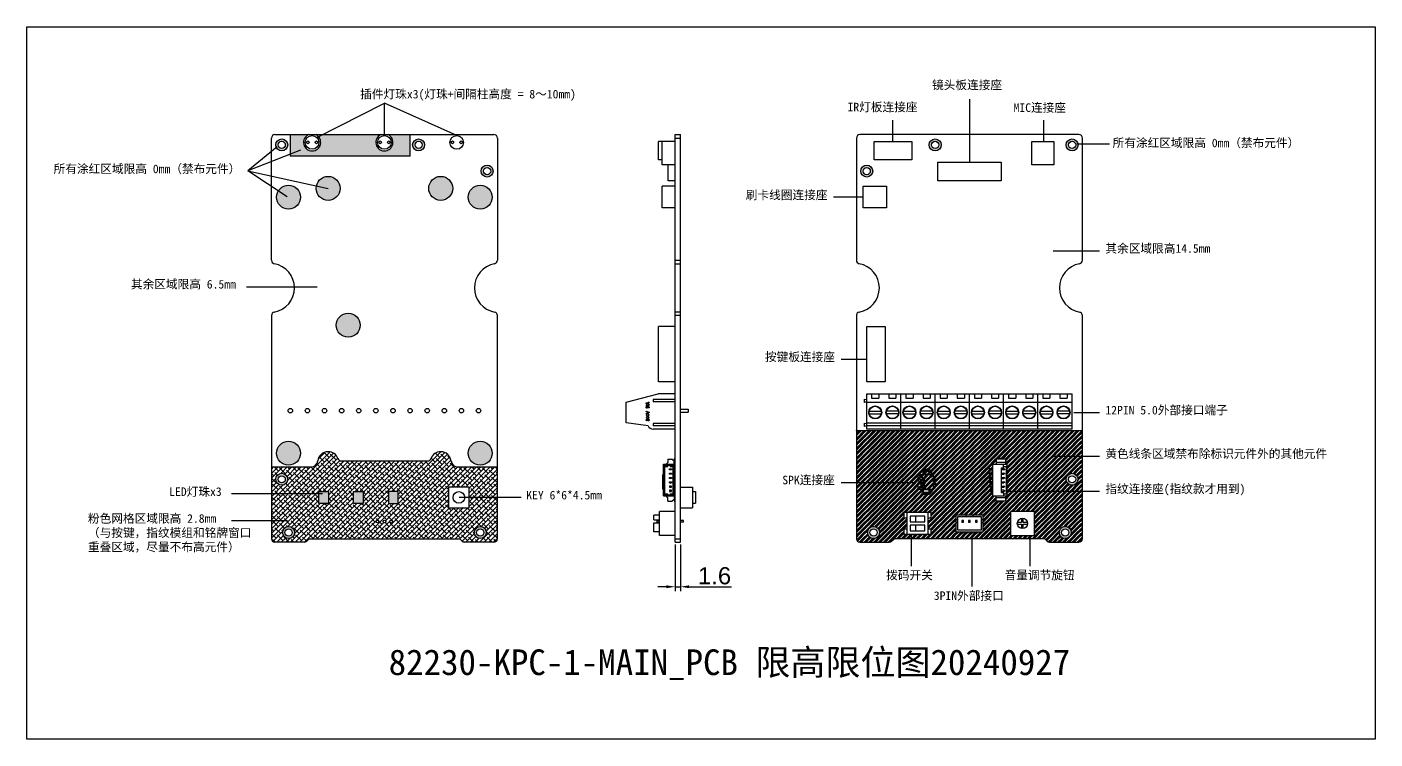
# Model space of a CAD drawing. Header units: millimetres. Extents: x 7 to 1252, y -707 to 211.
# Drawn here: x 6.5 to 400.3, y 3.6 to 211.5 of the extents above; entities that cross this region are included whole.
import ezdxf

# ---------------------------------------------------------------- set-up
doc = ezdxf.new("R2010")
doc.units = ezdxf.units.MM
doc.layers.add('02___PRT_ALL_AXES', color=7, linetype='Continuous')
doc.layers.add('03___PRT_ALL_CURVES', color=7, linetype='Continuous')
doc.styles.get("Standard").update_dxf_attribs({"font": 'arial.ttf'})
doc.dimstyles.new('ISO-25', dxfattribs={"dimtxt": 5, "dimasz": 2.5, "dimexe": 1.25, "dimexo": 0.625, "dimtad": 1, "dimdsep": 46, "dimtxsty": 'Standard', "dimcen": 0, "dimclrd": 6, "dimclre": 6, "dimadec": 0, "dimazin": 2, "dimtfac": 1, "dimtmove": 0, "dimatfit": 3, "dimfxl": 1, "dimarcsym": 0})

# ---------------------------------------------------------------- blocks, each defined once
blk = doc.blocks.new('*D3')
at = {"color": 6, "lineweight": -2}
for p, q in [((195.84, 60.39), (195.84, 46.76)), ((197.44, 60.39), (197.44, 46.76)), ((193.34, 48.01), (190.84, 48.01)), ((195.84, 48.01), (197.44, 48.01)), ((199.94, 48.01), (212.32, 48.01))]:
    blk.add_line(p, q, dxfattribs=at)
at = {"color": 6}
for points in [[(193.34, 48.43), (193.34, 47.59), (195.84, 48.01)], [(199.94, 48.43), (199.94, 47.59), (197.44, 48.01)]]:
    blk.add_solid(points, dxfattribs=at)
at = {"layer": 'Defpoints', "color": 0}
for p in [(195.84, 61.01), (197.44, 61.01), (197.44, 48.01)]:
    blk.add_point(p, dxfattribs=at)
at = {"color": 0, "insert": (207.38, 51.19), "char_height": 5, "attachment_point": 5}
blk.add_mtext('1.6', dxfattribs=at)

msp = doc.modelspace()

# ---------------------------------------------------------------- hatches: boundary and pattern name
h = msp.add_hatch(color=1)
h.dxf.hatch_style = 1
h.paths.add_polyline_path([(81.184, 63.847, 1), (84.684, 63.847, 1)])
h.paths.add_polyline_path([(81.884, 63.847, -1), (83.984, 63.847, -1)], flags=16)
h.paths.add_polyline_path([(137.184, 63.847, 1), (140.684, 63.847, 1)])
h.paths.add_polyline_path([(139.984, 63.847, -1), (137.884, 63.847, -1)], flags=16)
h.paths.add_polyline_path([(82.684, 79.378, 1), (79.184, 79.378, 1)])
h.paths.add_polyline_path([(79.884, 79.378, -1), (81.984, 79.378, -1)], flags=16)
h.paths.add_polyline_path([(142.434, 86.992, 1), (135.434, 86.992, 1)])
h.paths.add_polyline_path([(79.434, 86.992, 1), (86.434, 86.992, 1)])
h.paths.add_polyline_path([(96.871, 124.378, 1), (103.871, 124.378, 1)])
h.paths.add_polyline_path([(86.434, 161.764, 1), (79.434, 161.764, 1)])
h.paths.add_polyline_path([(97.982, 164.328, 1), (90.982, 164.328, 1)])
h.paths.add_polyline_path([(130.886, 164.328, 1), (123.886, 164.328, 1)])
h.paths.add_polyline_path([(142.434, 161.764, 1), (135.434, 161.764, 1)])
h.paths.add_polyline_path([(142.684, 169.378, 1), (139.184, 169.378, 1)])
h.paths.add_polyline_path([(139.884, 169.378, -1), (141.984, 169.378, -1)], flags=16)
h.paths.add_polyline_path([(122.684, 177.014, 1), (119.184, 177.014, 1)])
h.paths.add_polyline_path([(119.884, 177.014, -1), (121.984, 177.014, -1)], flags=16)
h.paths.add_polyline_path([(118.434, 173.764), (118.434, 180.014), (112.024, 180.014, -4.3588989), (109.844, 180.014), (90.91, 180.014, -4.3588989), (88.73, 180.014), (83.434, 180.014), (83.434, 173.764)])
h.paths.add_polyline_path([(82.684, 177.014, 1), (79.184, 177.014, 1)])
h.paths.add_polyline_path([(79.884, 177.014, -1), (81.984, 177.014, -1)], flags=16)
h = msp.add_hatch(color=1)
h.dxf.hatch_style = 1
h.paths.add_polyline_path([(313.58, 177.014, 1), (310.08, 177.014, 1)])
h.paths.add_polyline_path([(312.88, 177.014, -1), (310.78, 177.014, -1)], flags=16)
h.paths.add_polyline_path([(273.58, 177.014, 1), (270.08, 177.014, 1)])
h.paths.add_polyline_path([(270.78, 177.014, -1), (272.88, 177.014, -1)], flags=16)
h.paths.add_polyline_path([(253.58, 169.378, 1), (250.08, 169.378, 1)])
h.paths.add_polyline_path([(250.78, 169.378, -1), (252.88, 169.378, -1)], flags=16)
h.paths.add_polyline_path([(313.58, 79.378, 1), (310.08, 79.378, 1)])
h.paths.add_polyline_path([(310.78, 79.378, -1), (312.88, 79.378, -1)], flags=16)
h.paths.add_polyline_path([(308.08, 63.847, 1), (311.58, 63.847, 1)])
h.paths.add_polyline_path([(310.88, 63.847, 1), (308.78, 63.847, 1)], flags=16)
h.paths.add_polyline_path([(255.58, 63.847, 1), (252.08, 63.847, 1)])
h.paths.add_polyline_path([(252.78, 63.847, -1), (254.88, 63.847, -1)], flags=16)
h = msp.add_hatch()
h.set_pattern_fill('GOST_GROUND', color=61, scale=0.1)
h.set_pattern_definition([(45, (58.3986, 49.3841), (1.4142136, 0), [2]), (45, (58.6986, 49.3841), (1.4142136, 0), [2]), (45, (58.9986, 49.3841), (1.4142136, 0), [2])])
h.paths.add_polyline_path([(314.83, 75.901), (314.83, 93.607), (248.83, 93.607), (248.83, 62.014, 0.4142136), (249.83, 61.014), (258.416, 61.014, 0.1989124), (259.123, 61.307), (259.83, 62.014), (303.83, 62.014), (304.537, 61.307, 0.1989124), (305.244, 61.014), (313.83, 61.014, 0.4142136), (314.83, 62.014), (314.83, 75.901), (292.83, 75.901), (292.83, 74.514), (292.43, 74.514), (292.43, 73.014), (291.83, 73.014), (291.63, 72.814), (289.83, 72.814), (289.63, 73.014), (289.63, 74.514), (288.63, 74.514), (288.63, 75.854), (287.63, 75.854), (287.63, 76.174), (288.63, 76.174), (288.63, 77.104), (287.63, 77.104), (287.63, 77.424), (288.63, 77.424), (288.63, 78.354), (287.63, 78.354), (287.63, 78.674), (288.63, 78.674), (288.63, 79.604), (287.63, 79.604), (287.63, 79.924), (288.63, 79.924), (288.63, 80.854), (287.63, 80.854), (287.63, 81.174), (288.63, 81.174), (288.63, 82.104), (287.63, 82.104), (287.63, 82.424), (288.63, 82.424), (288.63, 83.764), (289.63, 83.764), (289.63, 85.264), (289.83, 85.464), (291.63, 85.464), (291.83, 85.264), (292.43, 85.264), (292.43, 83.764), (292.83, 83.764), (292.83, 75.901)])
h.paths.add_polyline_path([(313.58, 79.378, -1), (310.08, 79.378, -1)], flags=16)
h.paths.add_polyline_path([(312.88, 79.378, -1), (310.78, 79.378, -1)], flags=0)
h.paths.add_polyline_path([(300.83, 70.014), (300.83, 63.014), (293.83, 63.014), (293.83, 70.014)], flags=16)
h.paths.add_polyline_path([(298.83, 66.514, -1), (295.83, 66.514, -1)], flags=0)
h.paths.add_polyline_path([(311.58, 63.847, -1), (308.08, 63.847, -1)], flags=16)
h.paths.add_polyline_path([(310.88, 63.847, -1), (308.78, 63.847, -1)], flags=0)
h.paths.add_polyline_path([(285.83, 68.934), (285.83, 64.094), (277.83, 64.094), (277.83, 68.934)], flags=16)
h.paths.add_polyline_path([(285.33, 68.434), (285.33, 64.594), (278.33, 64.594), (278.33, 68.434)], flags=0)
h.paths.add_polyline_path([(284.08, 67.334), (284.08, 66.834), (283.58, 66.834), (283.58, 67.334)], flags=0)
h.paths.add_polyline_path([(282.08, 67.334), (282.08, 66.834), (281.58, 66.834), (281.58, 67.334)], flags=0)
h.paths.add_polyline_path([(280.08, 67.334), (280.08, 66.834), (279.58, 66.834), (279.58, 67.334)], flags=0)
h.paths.add_polyline_path([(266.83, 80.764), (268.33, 80.764), (268.33, 80.814), (268.3, 80.814)], flags=16)
h.paths.add_polyline_path([(268.32, 80.834, -1), (268.28, 80.834)], flags=16)
h.paths.add_polyline_path([(270.08, 80.834), (270.1, 80.834), (270.1, 81.044), (270.1, 81.048, 0.2403212), (270.08, 81.078), (270.08, 81.794), (270.06, 81.794), (270.06, 81.774, 2.4142136), (270.04, 81.794), (268.28, 81.794, -0.4142136), (268.3, 81.814), (268.33, 81.814), (268.33, 82.244), (268.28, 82.244, -1), (268.32, 82.244), (268.33, 82.264), (268.33, 81.814), (270.08, 81.814)], flags=16)
h.paths.add_polyline_path([(270.06, 76.425, 2.4142136), (270.04, 76.445), (268.3, 76.445), (268.3, 75.485), (268.32, 75.485, -1), (268.28, 75.485), (268.3, 75.485), (268.3, 75.505, 2.4142136), (268.32, 75.485), (270.06, 75.485), (270.06, 76.445), (270.04, 76.445, -1), (270.08, 76.445), (270.06, 76.445)], flags=16)
h.paths.add_polyline_path([(267.83, 79.414), (267.83, 79.114), (267.43, 79.185), (267.43, 79.344)], flags=16)
h.paths.add_polyline_path([(267.83, 78.164), (267.83, 77.864), (267.43, 77.935), (267.43, 78.094)], flags=16)
h.paths.add_polyline_path([(270.68, 69.664), (270.68, 68.164), (269.83, 68.164), (269.83, 64.864), (270.68, 64.864), (270.68, 63.364), (269.83, 63.364), (263.53, 63.364), (262.68, 63.364), (262.68, 64.864), (263.53, 64.864), (263.53, 68.164), (262.68, 68.164), (262.68, 69.664), (263.53, 69.664), (269.83, 69.664)], flags=16)
h.paths.add_polyline_path([(268.83, 68.664), (268.83, 67.014), (264.53, 67.014), (264.53, 68.664)], flags=0)
h.paths.add_polyline_path([(268.83, 66.014), (268.83, 64.364), (264.53, 64.364), (264.53, 66.014)], flags=0)
h.paths.add_polyline_path([(255.58, 63.847, -1), (252.08, 63.847, -1)], flags=16)
h.paths.add_polyline_path([(254.88, 63.847, -1), (252.78, 63.847, -1)], flags=0)
h = msp.add_hatch()
h.set_pattern_fill('ANSI38', color=241, scale=0.3)
h.set_pattern_definition([(45, (58.3986, 49.3841), (-0.673519, 0.673519), []), (135, (58.3986, 49.3841), (-2.020558, 0.673519), [2.38125, -1.42875])])
h.paths.add_polyline_path([(132.934, 62.014), (133.641, 61.307, 0.1989124), (134.348, 61.014), (142.934, 61.014, 0.4142136), (143.934, 62.014), (143.934, 82.978), (132.386, 82.978, -0.3822863), (130.398, 84.758, 0.3822863), (127.416, 87.428, 0.3236686), (124.526, 85.426, -0.3181694), (123.583, 84.758), (98.285, 84.758, -0.3180805), (97.342, 85.426, 0.3180805), (94.512, 87.428, 0.3880994), (91.47, 84.759, -0.3823569), (89.482, 82.978), (77.934, 82.978), (77.934, 62.014, 0.4142136), (78.934, 61.014), (87.52, 61.014, 0.1989124), (88.227, 61.307), (88.934, 62.014)])
h.paths.add_polyline_path([(114.95, 72.337), (112.15, 72.337), (112.15, 75.837), (114.95, 75.837)], flags=16)
h.paths.add_polyline_path([(113.334, 67.084, -1), (112.534, 67.084, -1)], flags=16)
h.paths.add_polyline_path([(111.334, 67.084, -1), (110.534, 67.084, -1)], flags=16)
h.paths.add_polyline_path([(129.68, 71.087), (129.68, 77.087), (135.68, 77.087), (135.68, 71.087)], flags=16)
h.paths.add_polyline_path([(109.334, 67.084, -1), (108.534, 67.084, -1)], flags=16)
h.paths.add_polyline_path([(130.98, 74.087, -1), (134.38, 74.087, -1)], flags=0)
h.paths.add_polyline_path([(104.75, 72.337), (101.95, 72.337), (101.95, 75.837), (104.75, 75.837)], flags=16)
h.paths.add_polyline_path([(140.684, 63.847, -1), (137.184, 63.847, -1)], flags=16)
h.paths.add_polyline_path([(139.984, 63.847, -1), (137.884, 63.847, -1)], flags=0)
h.paths.add_polyline_path([(94.55, 72.337), (91.75, 72.337), (91.75, 75.837), (94.55, 75.837)], flags=16)
h.paths.add_polyline_path([(84.684, 63.847, -1), (81.184, 63.847, -1)], flags=16)
h.paths.add_polyline_path([(83.984, 63.847, -1), (81.884, 63.847, -1)], flags=0)
h.paths.add_polyline_path([(79.184, 79.378, -1), (82.684, 79.378, -1)], flags=16)
h.paths.add_polyline_path([(79.884, 79.378, -1), (81.984, 79.378, -1)], flags=0)
h = msp.add_hatch(color=2)
h.dxf.hatch_style = 1
h.paths.add_polyline_path([(94.55, 75.837), (91.75, 75.837), (91.75, 72.337), (94.55, 72.337)])
h.paths.add_polyline_path([(101.95, 72.337), (104.75, 72.337), (104.75, 75.837), (101.95, 75.837)])
h.paths.add_polyline_path([(114.95, 72.337), (114.95, 75.837), (112.15, 75.837), (112.15, 72.337)])

# ---------------------------------------------------------------- linework, layer by layer
at = {"color": 6}
for p, q in [((91.226, 179.187), (110.934, 189.181)), ((132.048, 179.764), (110.934, 189.181)), ((110.934, 179.764), (110.934, 189.181)), ((281.942, 172.014), (281.942, 190.42)), ((259.471, 178.014), (259.471, 184.198)), ((303.533, 178.014), (303.533, 184.217)), ((79.619, 176.409), (70.985, 169.408)), ((86.402, 175.442), (70.985, 169.408)), ((322.738, 177.2), (313.189, 177.2)), ((82.57, 161.828), (70.985, 169.408)), ((70.985, 169.408), (94.482, 164.328)), ((242.119, 161.814), (250.83, 161.814)), ((306.33, 146.103), (319.83, 146.103)), ((70.644, 135.623), (91.294, 135.623)), ((244.364, 114.437), (251.83, 114.437)), ((312.318, 98.905), (319.83, 98.905)), ((306.33, 86.179), (319.83, 86.179)), ((92.858, 75.105), (66.217, 75.105)), ((244.364, 78.494), (265.995, 78.494)), ((292.83, 75.901), (319.83, 75.901)), ((150.841, 74.087), (132.735, 74.087)), ((82.662, 67.267), (66.217, 67.267)), ((264.859, 62.929), (264.859, 54.01)), ((282.55, 62.929), (282.55, 48.061)), ((299.467, 62.929), (299.467, 54.01))]:
    msp.add_line(p, q, dxfattribs=at)
at = {"color": 7, "linetype": 'Continuous'}
for p, q in [((77.934, 143.324), (77.934, 179.014)), ((78.934, 180.014), (142.934, 180.014)), ((143.934, 179.014), (143.934, 143.324)), ((195.84, 61.014), (195.84, 180.014)), ((195.84, 180.014), (197.44, 180.014)), ((195.84, 179.014), (197.44, 179.014)), ((197.44, 61.014), (197.44, 180.014)), ((248.83, 179.014), (248.83, 143.324)), ((313.83, 180.014), (249.83, 180.014)), ((314.83, 143.324), (314.83, 179.014)), ((195.84, 143.324), (197.44, 143.324)), ((195.84, 142.341), (197.44, 142.341)), ((77.934, 127.205), (77.934, 62.014)), ((143.934, 62.014), (143.934, 127.205)), ((197.44, 128.188), (195.84, 128.188)), ((197.44, 127.205), (195.84, 127.205)), ((248.83, 127.205), (248.83, 62.014)), ((314.83, 62.014), (314.83, 127.205)), ((197.44, 99.814), (199.64, 99.814)), ((197.44, 99.014), (199.64, 99.014)), ((199.64, 99.814), (199.64, 99.014)), ((198.34, 67.334), (197.44, 67.334)), ((198.34, 66.834), (198.34, 67.334)), ((198.34, 66.834), (197.44, 66.834)), ((87.52, 61.014), (78.934, 61.014)), ((88.227, 61.307), (88.934, 62.014)), ((88.934, 62.014), (132.934, 62.014)), ((132.934, 62.014), (133.641, 61.307)), ((142.934, 61.014), (134.348, 61.014)), ((195.84, 62.014), (197.44, 62.014)), ((195.84, 61.014), (197.44, 61.014)), ((249.83, 61.014), (258.416, 61.014)), ((259.123, 61.307), (259.83, 62.014)), ((303.83, 62.014), (259.83, 62.014)), ((303.83, 62.014), (304.537, 61.307)), ((305.244, 61.014), (313.83, 61.014))]:
    msp.add_line(p, q, dxfattribs=at)
at = {"color": 4, "linetype": 'Continuous'}
for p, q in [((191.04, 172.614), (191.04, 178.014)), ((195.84, 178.014), (191.04, 178.014)), ((192.04, 171.214), (192.04, 178.014)), ((192.04, 172.614), (191.04, 172.614)), ((195.84, 171.214), (192.04, 171.214)), ((193.84, 166.514), (193.84, 171.214)), ((195.84, 166.514), (193.84, 166.514)), ((192.04, 158.614), (192.04, 165.014)), ((195.84, 165.014), (192.04, 165.014)), ((195.84, 158.614), (192.04, 158.614)), ((195.84, 124.014), (191.04, 124.014)), ((191.04, 107.814), (191.04, 124.014)), ((195.84, 107.814), (191.04, 107.814)), ((181.54, 101.914), (190.94, 104.314)), ((195.84, 102.664), (189.44, 102.664)), ((189.44, 102.664), (189.44, 101.964)), ((195.84, 104.314), (190.94, 104.314)), ((251.23, 102.814), (251.83, 102.664)), ((251.23, 101.814), (251.23, 102.814)), ((251.83, 104.314), (311.83, 104.314)), ((251.83, 94.014), (251.83, 104.314)), ((253.28, 104.314), (253.28, 103.114)), ((253.28, 103.114), (255.38, 103.114)), ((255.38, 104.314), (255.38, 103.114)), ((258.28, 104.314), (258.28, 103.114)), ((258.28, 103.114), (260.38, 103.114)), ((260.38, 104.314), (260.38, 103.114)), ((261.83, 94.014), (261.83, 104.314)), ((263.28, 104.314), (263.28, 103.114)), ((263.28, 103.114), (265.38, 103.114)), ((265.38, 104.314), (265.38, 103.114)), ((268.28, 104.314), (268.28, 103.114)), ((268.28, 103.114), (270.38, 103.114)), ((270.38, 104.314), (270.38, 103.114)), ((271.83, 94.014), (271.83, 104.314)), ((273.28, 104.314), (273.28, 103.114)), ((273.28, 103.114), (275.38, 103.114)), ((275.38, 104.314), (275.38, 103.114)), ((278.28, 104.314), (278.28, 103.114)), ((278.28, 103.114), (280.38, 103.114)), ((280.38, 104.314), (280.38, 103.114)), ((281.83, 94.014), (281.83, 104.314)), ((283.28, 104.314), (283.28, 103.114)), ((283.28, 103.114), (285.38, 103.114)), ((285.38, 104.314), (285.38, 103.114)), ((288.28, 104.314), (288.28, 103.114)), ((288.28, 103.114), (290.38, 103.114)), ((290.38, 104.314), (290.38, 103.114)), ((291.83, 94.014), (291.83, 104.314)), ((293.28, 104.314), (293.28, 103.114)), ((293.28, 103.114), (295.38, 103.114)), ((295.38, 104.314), (295.38, 103.114)), ((298.28, 104.314), (298.28, 103.114)), ((298.28, 103.114), (300.38, 103.114)), ((300.38, 104.314), (300.38, 103.114)), ((301.83, 94.014), (301.83, 104.314)), ((303.28, 104.314), (303.28, 103.114)), ((303.28, 103.114), (305.38, 103.114)), ((305.38, 104.314), (305.38, 103.114)), ((308.28, 104.314), (308.28, 103.114)), ((308.28, 103.114), (310.38, 103.114)), ((310.38, 104.314), (310.38, 103.114)), ((311.83, 94.014), (311.83, 104.314)), ((181.54, 95.914), (181.54, 101.914)), ((187.44, 101.664), (188.24, 101.931)), ((187.44, 101.531), (187.44, 101.664)), ((188.24, 101.264), (187.44, 101.531)), ((187.525, 101.098), (187.44, 101.098)), ((187.44, 101.098), (187.44, 100.531)), ((187.44, 100.531), (187.883, 100.531)), ((187.44, 100.398), (188.24, 100.398)), ((187.44, 100.298), (187.44, 100.398)), ((187.559, 100.198), (187.44, 100.298)), ((187.44, 99.264), (188.24, 98.998)), ((187.44, 99.164), (187.44, 99.264)), ((188.138, 98.931), (187.44, 99.164)), ((187.44, 98.698), (188.138, 98.931)), ((188.24, 98.864), (187.44, 98.598)), ((187.44, 98.598), (187.44, 98.698)), ((187.508, 101.598), (187.968, 101.748)), ((187.968, 101.448), (187.508, 101.598)), ((187.525, 100.614), (187.525, 101.098)), ((187.798, 100.614), (187.525, 100.614)), ((187.696, 100.198), (187.559, 100.198)), ((188.24, 100.298), (187.577, 100.298)), ((187.577, 100.298), (187.696, 100.198)), ((187.764, 98.464), (187.679, 98.448)), ((187.747, 100.964), (187.73, 100.881)), ((187.73, 100.881), (187.73, 100.781)), ((187.73, 100.781), (187.747, 100.698)), ((187.798, 101.048), (187.747, 100.964)), ((187.747, 100.698), (187.798, 100.614)), ((187.917, 98.464), (187.764, 98.464)), ((187.866, 101.098), (187.798, 101.048)), ((187.815, 100.881), (187.832, 100.948)), ((187.815, 100.781), (187.815, 100.881)), ((187.832, 100.714), (187.815, 100.781)), ((187.832, 100.948), (187.866, 100.998)), ((187.883, 100.648), (187.832, 100.714)), ((187.951, 101.131), (187.866, 101.098)), ((187.866, 100.998), (187.917, 101.031)), ((187.883, 100.531), (187.883, 100.648)), ((187.917, 101.031), (187.968, 101.048)), ((188.002, 98.448), (187.917, 98.464)), ((188.019, 101.131), (187.951, 101.131)), ((187.968, 101.748), (187.968, 101.448)), ((187.968, 101.048), (188.002, 101.048)), ((188.002, 101.048), (188.053, 101.031)), ((188.104, 101.098), (188.019, 101.131)), ((188.24, 101.831), (188.036, 101.764)), ((188.036, 101.764), (188.036, 101.431)), ((188.036, 101.431), (188.24, 101.364)), ((188.104, 100.664), (188.036, 100.631)), ((188.036, 100.631), (188.036, 100.531)), ((188.036, 100.531), (188.104, 100.564)), ((188.053, 101.031), (188.104, 100.998)), ((188.172, 101.048), (188.104, 101.098)), ((188.104, 100.998), (188.138, 100.948)), ((188.138, 100.714), (188.104, 100.664)), ((188.104, 100.564), (188.172, 100.614)), ((188.138, 100.948), (188.155, 100.881)), ((188.155, 100.781), (188.138, 100.714)), ((188.155, 100.881), (188.155, 100.781)), ((188.223, 100.964), (188.172, 101.048)), ((188.172, 100.614), (188.223, 100.698)), ((188.24, 100.881), (188.223, 100.964)), ((188.223, 100.698), (188.24, 100.781)), ((188.24, 101.931), (188.24, 101.831)), ((188.24, 101.364), (188.24, 101.264)), ((188.24, 100.781), (188.24, 100.881)), ((188.24, 100.398), (188.24, 100.298)), ((188.24, 98.998), (188.24, 98.864)), ((195.84, 101.964), (189.44, 101.964)), ((251.818, 101.961), (251.23, 101.814)), ((251.83, 101.914), (311.83, 101.914)), ((252.575, 99.304), (256.085, 99.304)), ((252.575, 98.504), (256.085, 98.504)), ((261.085, 99.304), (257.575, 99.304)), ((261.085, 98.504), (257.575, 98.504)), ((262.575, 99.304), (266.085, 99.304)), ((262.575, 98.504), (266.085, 98.504)), ((271.085, 99.304), (267.575, 99.304)), ((271.085, 98.504), (267.575, 98.504)), ((272.575, 99.304), (276.085, 99.304)), ((272.575, 98.504), (276.085, 98.504)), ((281.085, 99.304), (277.575, 99.304)), ((281.085, 98.504), (277.575, 98.504)), ((282.575, 99.304), (286.085, 99.304)), ((282.575, 98.504), (286.085, 98.504)), ((291.085, 99.304), (287.575, 99.304)), ((291.085, 98.504), (287.575, 98.504)), ((292.575, 99.304), (296.085, 99.304)), ((292.575, 98.504), (296.085, 98.504)), ((301.085, 99.304), (297.575, 99.304)), ((301.085, 98.504), (297.575, 98.504)), ((302.575, 99.304), (306.085, 99.304)), ((302.575, 98.504), (306.085, 98.504)), ((311.085, 99.304), (307.575, 99.304)), ((311.085, 98.504), (307.575, 98.504)), ((187.94, 95.014), (181.54, 95.914)), ((187.457, 98.264), (187.44, 98.164)), ((187.44, 98.164), (187.457, 98.064)), ((187.457, 97.531), (187.44, 97.431)), ((187.44, 97.431), (187.457, 97.331)), ((187.44, 96.714), (187.457, 96.831)), ((187.44, 96.681), (187.44, 96.714)), ((187.457, 96.564), (187.44, 96.681)), ((187.508, 98.348), (187.457, 98.264)), ((187.457, 98.064), (187.508, 97.981)), ((187.508, 97.614), (187.457, 97.531)), ((187.457, 97.331), (187.508, 97.248)), ((187.457, 96.831), (187.491, 96.898)), ((187.491, 96.498), (187.457, 96.564)), ((187.491, 96.898), (187.559, 96.964)), ((187.559, 96.431), (187.491, 96.498)), ((187.559, 98.398), (187.508, 98.348)), ((187.508, 97.981), (187.559, 97.931)), ((187.559, 97.664), (187.508, 97.614)), ((187.508, 97.248), (187.559, 97.198)), ((187.542, 98.248), (187.525, 98.164)), ((187.525, 98.164), (187.542, 98.081)), ((187.542, 97.514), (187.525, 97.431)), ((187.525, 97.431), (187.542, 97.348)), ((187.542, 96.814), (187.525, 96.731)), ((187.525, 96.731), (187.525, 96.664)), ((187.525, 96.664), (187.542, 96.581)), ((187.577, 98.298), (187.542, 98.248)), ((187.542, 98.081), (187.577, 98.031)), ((187.577, 97.564), (187.542, 97.514)), ((187.542, 97.348), (187.577, 97.298)), ((187.577, 96.864), (187.542, 96.814)), ((187.542, 96.581), (187.577, 96.531)), ((187.628, 98.431), (187.559, 98.398)), ((187.559, 97.931), (187.628, 97.898)), ((187.628, 97.698), (187.559, 97.664)), ((187.559, 97.198), (187.628, 97.164)), ((187.559, 96.964), (187.628, 96.981)), ((187.628, 96.414), (187.559, 96.431)), ((187.679, 98.364), (187.577, 98.298)), ((187.577, 98.031), (187.679, 97.964)), ((187.679, 97.631), (187.577, 97.564)), ((187.577, 97.298), (187.679, 97.231)), ((187.628, 96.898), (187.577, 96.864)), ((187.577, 96.531), (187.628, 96.498)), ((187.679, 98.448), (187.628, 98.431)), ((187.628, 97.898), (187.679, 97.881)), ((187.679, 97.714), (187.628, 97.698)), ((187.628, 97.164), (187.679, 97.148)), ((187.628, 96.981), (187.662, 96.981)), ((187.662, 96.898), (187.628, 96.898)), ((187.628, 96.498), (187.628, 96.414)), ((187.662, 96.981), (187.73, 96.964)), ((187.73, 96.864), (187.662, 96.898)), ((187.781, 98.381), (187.679, 98.364)), ((187.679, 97.964), (187.781, 97.948)), ((187.679, 97.881), (187.764, 97.864)), ((187.764, 97.731), (187.679, 97.714)), ((187.781, 97.648), (187.679, 97.631)), ((187.679, 97.231), (187.781, 97.214)), ((187.679, 97.148), (187.764, 97.131)), ((187.73, 96.964), (187.781, 96.931)), ((187.764, 96.831), (187.73, 96.864)), ((187.764, 97.864), (187.917, 97.864)), ((187.917, 97.731), (187.764, 97.731)), ((187.764, 97.131), (187.917, 97.131)), ((187.798, 96.731), (187.764, 96.831)), ((187.9, 98.381), (187.781, 98.381)), ((187.781, 97.948), (187.9, 97.948)), ((187.9, 97.648), (187.781, 97.648)), ((187.781, 97.214), (187.9, 97.214)), ((187.781, 96.931), (187.832, 96.864)), ((187.798, 96.664), (187.798, 96.731)), ((187.866, 96.664), (187.798, 96.664)), ((187.832, 96.864), (187.866, 96.948)), ((187.866, 96.948), (187.917, 96.981)), ((187.883, 96.831), (187.866, 96.731)), ((187.866, 96.731), (187.866, 96.664)), ((187.917, 96.881), (187.883, 96.831)), ((188.002, 98.364), (187.9, 98.381)), ((187.9, 97.948), (188.002, 97.964)), ((188.002, 97.631), (187.9, 97.648)), ((187.9, 97.214), (188.002, 97.231)), ((187.917, 97.864), (188.002, 97.881)), ((188.002, 97.714), (187.917, 97.731)), ((187.917, 97.131), (188.002, 97.148)), ((187.917, 96.981), (187.985, 96.998)), ((187.985, 96.914), (187.917, 96.881)), ((187.985, 96.998), (188.053, 96.998)), ((188.053, 96.914), (187.985, 96.914)), ((188.053, 98.431), (188.002, 98.448)), ((188.104, 98.298), (188.002, 98.364)), ((188.002, 97.964), (188.104, 98.031)), ((188.002, 97.881), (188.053, 97.898)), ((188.053, 97.698), (188.002, 97.714)), ((188.104, 97.564), (188.002, 97.631)), ((188.002, 97.231), (188.104, 97.298)), ((188.002, 97.148), (188.053, 97.164)), ((188.121, 98.398), (188.053, 98.431)), ((188.053, 97.898), (188.121, 97.931)), ((188.121, 97.664), (188.053, 97.698)), ((188.053, 97.164), (188.121, 97.198)), ((188.053, 96.998), (188.104, 96.981)), ((188.087, 96.898), (188.053, 96.914)), ((188.053, 96.481), (188.087, 96.498)), ((188.053, 96.398), (188.053, 96.481)), ((188.104, 96.414), (188.053, 96.398)), ((188.121, 96.864), (188.087, 96.898)), ((188.087, 96.498), (188.121, 96.531)), ((188.138, 98.248), (188.104, 98.298)), ((188.104, 98.031), (188.138, 98.081)), ((188.138, 97.514), (188.104, 97.564)), ((188.104, 97.298), (188.138, 97.348)), ((188.104, 96.981), (188.155, 96.948)), ((188.155, 96.448), (188.104, 96.414)), ((188.172, 98.348), (188.121, 98.398)), ((188.121, 97.931), (188.172, 97.981)), ((188.172, 97.614), (188.121, 97.664)), ((188.121, 97.198), (188.172, 97.248)), ((188.138, 96.831), (188.121, 96.864)), ((188.121, 96.531), (188.138, 96.564)), ((188.155, 98.164), (188.138, 98.248)), ((188.138, 98.081), (188.155, 98.164)), ((188.155, 97.431), (188.138, 97.514)), ((188.138, 97.348), (188.155, 97.431)), ((188.155, 96.748), (188.138, 96.831)), ((188.138, 96.564), (188.155, 96.648)), ((188.155, 96.948), (188.189, 96.898)), ((188.155, 96.648), (188.155, 96.748)), ((188.189, 96.498), (188.155, 96.448)), ((188.223, 98.264), (188.172, 98.348)), ((188.172, 97.981), (188.223, 98.064)), ((188.223, 97.531), (188.172, 97.614)), ((188.172, 97.248), (188.223, 97.331)), ((188.189, 96.898), (188.223, 96.831)), ((188.223, 96.564), (188.189, 96.498)), ((188.24, 98.164), (188.223, 98.264)), ((188.223, 98.064), (188.24, 98.164)), ((188.24, 97.431), (188.223, 97.531)), ((188.223, 97.331), (188.24, 97.431)), ((188.223, 96.831), (188.24, 96.764)), ((188.24, 96.631), (188.223, 96.564)), ((188.24, 96.764), (188.24, 96.631)), ((195.84, 95.664), (189.44, 95.664)), ((189.44, 95.664), (189.44, 94.964)), ((195.84, 94.964), (189.44, 94.964)), ((251.23, 95.814), (251.83, 95.664)), ((251.23, 94.814), (251.23, 95.814)), ((251.83, 94.964), (251.23, 94.814)), ((251.83, 95.914), (311.83, 95.914)), ((311.83, 95.014), (251.83, 95.014)), ((195.84, 94.014), (189.44, 94.014)), ((311.83, 94.014), (251.83, 94.014)), ((192.44, 83.764), (195.69, 83.764)), ((192.44, 74.514), (192.44, 83.764)), ((192.84, 82.764), (192.44, 82.764)), ((192.84, 74.514), (192.84, 83.764)), ((192.84, 83.464), (195.54, 83.464)), ((192.84, 83.164), (193.74, 83.164)), ((193.24, 83.764), (193.74, 84.264)), ((193.74, 85.264), (195.04, 85.264)), ((193.74, 85.264), (193.74, 84.264)), ((193.74, 83.164), (193.74, 83.464)), ((194.44, 83.464), (194.44, 83.164)), ((194.44, 83.164), (195.24, 83.164)), ((195.04, 85.264), (195.54, 84.764)), ((195.54, 83.464), (195.24, 83.164)), ((195.24, 83.164), (195.24, 75.114)), ((195.54, 83.764), (195.54, 84.764)), ((195.64, 84.114), (195.54, 84.114)), ((195.54, 83.914), (195.84, 83.914)), ((195.54, 83.464), (195.54, 74.814)), ((195.64, 85.464), (195.84, 85.464)), ((195.64, 84.114), (195.64, 85.464)), ((195.84, 85.264), (195.64, 85.264)), ((195.69, 83.514), (195.69, 83.764)), ((195.84, 83.514), (195.69, 83.514)), ((195.69, 83.014), (195.84, 83.014)), ((195.69, 83.014), (195.69, 75.264)), ((288.63, 83.764), (292.83, 83.764)), ((288.63, 83.764), (288.63, 74.514)), ((289.63, 85.264), (289.83, 85.464)), ((292.43, 85.264), (289.63, 85.264)), ((289.63, 85.264), (289.63, 83.764)), ((292.43, 84.264), (289.63, 84.264)), ((291.63, 85.464), (289.83, 85.464)), ((291.23, 82.764), (291.83, 82.764)), ((291.23, 75.514), (291.23, 82.764)), ((291.63, 85.464), (291.83, 85.264)), ((291.83, 82.764), (291.83, 83.764)), ((291.83, 83.164), (292.53, 83.164)), ((292.43, 83.764), (292.43, 85.264)), ((292.83, 83.464), (292.53, 83.164)), ((292.53, 83.164), (292.53, 75.114)), ((292.83, 74.514), (292.83, 83.764)), ((192.44, 80.764), (192.24, 80.764)), ((192.24, 76.514), (192.24, 80.764)), ((192.24, 79.414), (192.44, 79.414)), ((192.44, 79.114), (192.24, 79.114)), ((194.215, 82.424), (194.815, 82.424)), ((194.315, 82.324), (194.215, 82.424)), ((194.215, 82.104), (194.215, 82.424)), ((194.215, 82.104), (194.315, 82.204)), ((194.815, 82.104), (194.215, 82.104)), ((194.215, 81.174), (194.815, 81.174)), ((194.315, 81.074), (194.215, 81.174)), ((194.215, 80.854), (194.215, 81.174)), ((194.315, 80.954), (194.215, 80.854)), ((194.815, 80.854), (194.215, 80.854)), ((194.215, 79.924), (194.815, 79.924)), ((194.315, 79.824), (194.215, 79.924)), ((194.215, 79.604), (194.215, 79.924)), ((194.315, 79.704), (194.215, 79.604)), ((194.815, 79.604), (194.215, 79.604)), ((194.715, 82.324), (194.315, 82.324)), ((194.315, 82.324), (194.315, 82.204)), ((194.315, 82.204), (194.715, 82.204)), ((194.715, 81.074), (194.315, 81.074)), ((194.315, 81.074), (194.315, 80.954)), ((194.315, 80.954), (194.715, 80.954)), ((194.715, 79.824), (194.315, 79.824)), ((194.315, 79.824), (194.315, 79.704)), ((194.315, 79.704), (194.715, 79.704)), ((194.715, 82.324), (194.815, 82.424)), ((194.715, 82.204), (194.715, 82.324)), ((194.815, 82.104), (194.715, 82.204)), ((194.815, 81.174), (194.715, 81.074)), ((194.715, 80.954), (194.715, 81.074)), ((194.815, 80.854), (194.715, 80.954)), ((194.815, 79.924), (194.715, 79.824)), ((194.715, 79.824), (194.715, 79.704)), ((194.815, 79.604), (194.715, 79.704)), ((194.815, 82.424), (194.815, 82.104)), ((194.815, 81.174), (194.815, 80.854)), ((194.815, 79.924), (194.815, 79.604)), ((195.84, 82.424), (195.69, 82.424)), ((195.69, 82.104), (195.84, 82.104)), ((195.84, 81.174), (195.69, 81.174)), ((195.69, 80.854), (195.84, 80.854)), ((195.82, 80.834), (195.69, 80.834)), ((195.69, 80.814), (195.84, 80.814)), ((195.84, 79.924), (195.69, 79.924)), ((195.69, 79.604), (195.84, 79.604)), ((195.69, 79.414), (195.84, 79.414)), ((195.84, 79.114), (195.69, 79.114)), ((195.74, 79.414), (195.74, 79.114)), ((195.82, 82.104), (195.82, 81.174)), ((195.82, 80.854), (195.82, 80.834)), ((266.83, 80.764), (271.28, 80.764)), ((266.83, 78.839), (266.83, 80.764)), ((266.83, 80.564), (267.23, 80.364)), ((268.455, 78.839), (266.83, 78.839)), ((267.23, 80.364), (268.03, 80.364)), ((267.43, 79.344), (267.83, 79.414)), ((267.43, 79.344), (267.43, 79.185)), ((267.83, 79.114), (267.43, 79.185)), ((268.58, 79.414), (267.83, 79.414)), ((267.83, 79.114), (267.83, 79.414)), ((268.58, 79.114), (267.83, 79.114)), ((268.03, 80.764), (268.03, 79.764)), ((268.03, 79.764), (268.58, 79.764)), ((268.28, 82.244), (268.33, 82.244)), ((268.28, 82.244), (268.28, 80.834)), ((268.28, 81.794), (270.08, 81.794)), ((270.1, 80.834), (268.28, 80.834)), ((270.13, 82.264), (268.3, 82.264)), ((268.3, 80.814), (268.3, 82.264)), ((270.06, 81.814), (268.3, 81.814)), ((268.3, 80.814), (270.06, 80.814)), ((268.33, 81.814), (268.33, 82.264)), ((268.33, 80.764), (268.33, 80.814)), ((268.33, 80.794), (270.06, 80.794)), ((268.455, 79.114), (268.455, 78.839)), ((268.58, 79.764), (268.58, 77.514)), ((270.06, 81.814), (270.06, 80.794)), ((270.08, 80.834), (270.08, 81.794)), ((270.08, 81.044), (270.1, 81.044)), ((270.1, 80.834), (270.1, 81.044)), ((270.83, 81.564), (270.13, 82.264)), ((270.83, 80.764), (270.83, 81.564)), ((271.08, 79.414), (272.13, 79.414)), ((271.08, 79.114), (271.08, 79.414)), ((272.13, 79.114), (271.08, 79.114)), ((271.28, 80.764), (271.28, 79.414)), ((271.28, 79.114), (271.28, 78.164)), ((271.33, 79.414), (271.33, 79.114)), ((271.43, 79.114), (271.43, 79.414)), ((272.047, 79.414), (272.047, 79.114)), ((272.13, 79.114), (272.13, 79.414)), ((288.63, 82.424), (287.63, 82.424)), ((287.63, 82.424), (287.63, 82.104)), ((287.63, 82.104), (288.63, 82.104)), ((288.63, 81.174), (287.63, 81.174)), ((287.63, 81.174), (287.63, 80.854)), ((287.63, 80.854), (288.63, 80.854)), ((288.63, 79.924), (287.63, 79.924)), ((287.63, 79.924), (287.63, 79.604)), ((287.63, 79.604), (288.63, 79.604)), ((288.03, 82.424), (288.03, 82.104)), ((288.03, 81.174), (288.03, 80.854)), ((288.03, 79.924), (288.03, 79.604)), ((291.23, 82.424), (291.88, 82.424)), ((291.88, 82.104), (291.23, 82.104)), ((291.23, 81.174), (291.88, 81.174)), ((291.23, 80.854), (291.88, 80.854)), ((291.23, 79.924), (291.88, 79.924)), ((291.23, 79.604), (291.88, 79.604)), ((292.23, 82.324), (291.88, 82.424)), ((291.88, 82.104), (291.88, 82.424)), ((291.88, 82.104), (292.23, 82.204)), ((292.23, 81.074), (291.88, 81.174)), ((291.88, 80.854), (291.88, 81.174)), ((292.23, 80.954), (291.88, 80.854)), ((292.23, 79.824), (291.88, 79.924)), ((291.88, 79.604), (291.88, 79.924)), ((292.23, 79.704), (291.88, 79.604)), ((292.23, 82.324), (292.23, 82.204)), ((292.23, 81.074), (292.23, 80.954)), ((292.23, 79.824), (292.23, 79.704)), ((135.68, 77.087), (129.68, 77.087)), ((129.68, 77.087), (129.68, 71.087)), ((135.68, 71.087), (135.68, 77.087)), ((192.24, 78.164), (192.44, 78.164)), ((192.44, 77.864), (192.24, 77.864)), ((192.44, 76.514), (192.24, 76.514)), ((192.84, 75.514), (192.44, 75.514)), ((192.84, 75.114), (193.74, 75.114)), ((193.74, 74.814), (193.74, 75.114)), ((194.215, 78.674), (194.815, 78.674)), ((194.315, 78.574), (194.215, 78.674)), ((194.215, 78.354), (194.215, 78.674)), ((194.315, 78.454), (194.215, 78.354)), ((194.215, 78.354), (194.815, 78.354)), ((194.815, 77.424), (194.215, 77.424)), ((194.315, 77.324), (194.215, 77.424)), ((194.215, 77.424), (194.215, 77.104)), ((194.315, 77.204), (194.215, 77.104)), ((194.215, 77.104), (194.815, 77.104)), ((194.815, 76.174), (194.215, 76.174)), ((194.215, 76.174), (194.315, 76.074)), ((194.215, 76.174), (194.215, 75.854)), ((194.315, 75.954), (194.215, 75.854)), ((194.215, 75.854), (194.815, 75.854)), ((194.715, 78.574), (194.315, 78.574)), ((194.315, 78.454), (194.315, 78.574)), ((194.715, 78.454), (194.315, 78.454)), ((194.315, 77.324), (194.715, 77.324)), ((194.315, 77.204), (194.315, 77.324)), ((194.715, 77.204), (194.315, 77.204)), ((194.315, 76.074), (194.715, 76.074)), ((194.315, 75.954), (194.315, 76.074)), ((194.715, 75.954), (194.315, 75.954)), ((194.44, 75.114), (195.24, 75.114)), ((194.44, 75.114), (194.44, 74.814)), ((194.815, 78.674), (194.715, 78.574)), ((194.715, 78.454), (194.715, 78.574)), ((194.815, 78.354), (194.715, 78.454)), ((194.815, 77.424), (194.715, 77.324)), ((194.715, 77.324), (194.715, 77.204)), ((194.815, 77.104), (194.715, 77.204)), ((194.815, 76.174), (194.715, 76.074)), ((194.715, 76.074), (194.715, 75.954)), ((194.715, 75.954), (194.815, 75.854)), ((194.815, 78.674), (194.815, 78.354)), ((194.815, 77.104), (194.815, 77.424)), ((194.815, 75.854), (194.815, 76.174)), ((195.54, 74.814), (195.24, 75.114)), ((195.84, 78.674), (195.69, 78.674)), ((195.69, 78.354), (195.84, 78.354)), ((195.69, 78.164), (195.84, 78.164)), ((195.84, 77.864), (195.69, 77.864)), ((195.84, 77.424), (195.69, 77.424)), ((195.69, 77.104), (195.84, 77.104)), ((195.82, 76.465), (195.69, 76.465)), ((195.69, 76.445), (195.82, 76.445)), ((195.84, 76.174), (195.69, 76.174)), ((195.69, 75.854), (195.84, 75.854)), ((195.69, 75.264), (195.84, 75.264)), ((195.74, 78.164), (195.74, 77.864)), ((195.82, 76.465), (195.82, 76.174)), ((195.82, 75.854), (195.82, 75.264)), ((197.44, 77.087), (200.94, 77.087)), ((200.94, 77.087), (200.94, 71.087)), ((200.94, 75.787), (201.84, 75.787)), ((201.84, 75.787), (201.84, 72.387)), ((266.83, 78.439), (268.455, 78.439)), ((266.83, 76.514), (266.83, 78.439)), ((267.23, 76.914), (266.83, 76.715)), ((266.83, 76.514), (271.28, 76.514)), ((268.03, 76.914), (267.23, 76.914)), ((267.43, 78.094), (267.83, 78.164)), ((267.43, 78.094), (267.43, 77.935)), ((267.83, 77.864), (267.43, 77.935)), ((268.58, 78.164), (267.83, 78.164)), ((267.83, 77.864), (267.83, 78.164)), ((268.58, 77.864), (267.83, 77.864)), ((268.03, 77.514), (268.58, 77.514)), ((268.03, 77.514), (268.03, 76.514)), ((268.28, 76.445), (270.08, 76.445)), ((268.28, 76.445), (268.28, 75.014)), ((270.08, 75.485), (268.28, 75.485)), ((268.28, 75.014), (268.3, 75.034)), ((268.28, 75.014), (270.13, 75.014)), ((270.06, 76.465), (268.3, 76.465)), ((268.3, 75.034), (268.3, 76.465)), ((268.3, 75.465), (270.06, 75.465)), ((268.33, 75.034), (268.3, 75.034)), ((268.33, 76.514), (268.33, 76.465)), ((268.33, 75.465), (268.33, 75.014)), ((268.455, 78.439), (268.455, 78.164)), ((270.06, 76.465), (270.06, 75.465)), ((270.08, 75.485), (270.08, 76.445)), ((270.13, 75.014), (270.83, 75.714)), ((270.83, 76.514), (270.83, 75.714)), ((271.08, 78.164), (272.13, 78.164)), ((271.08, 77.864), (271.08, 78.164)), ((272.13, 77.864), (271.08, 77.864)), ((271.28, 77.864), (271.28, 76.514)), ((271.33, 78.164), (271.33, 77.864)), ((271.43, 77.864), (271.43, 78.164)), ((272.047, 78.164), (272.047, 77.864)), ((272.13, 77.864), (272.13, 78.164)), ((288.63, 78.674), (287.63, 78.674)), ((287.63, 78.674), (287.63, 78.354)), ((288.63, 78.354), (287.63, 78.354)), ((287.63, 77.424), (288.63, 77.424)), ((287.63, 77.104), (287.63, 77.424)), ((288.63, 77.104), (287.63, 77.104)), ((287.63, 76.174), (288.63, 76.174)), ((287.63, 75.854), (287.63, 76.174)), ((288.63, 75.854), (287.63, 75.854)), ((288.03, 78.354), (288.03, 78.674)), ((288.03, 77.104), (288.03, 77.424)), ((288.03, 75.854), (288.03, 76.174)), ((291.23, 78.674), (291.88, 78.674)), ((291.23, 78.354), (291.88, 78.354)), ((291.23, 77.424), (291.88, 77.424)), ((291.23, 77.104), (291.88, 77.104)), ((291.88, 76.174), (291.23, 76.174)), ((291.23, 75.854), (291.88, 75.854)), ((291.23, 75.514), (291.83, 75.514)), ((291.83, 75.514), (291.83, 74.514)), ((291.83, 75.114), (292.53, 75.114)), ((292.23, 78.574), (291.88, 78.674)), ((291.88, 78.354), (291.88, 78.674)), ((292.23, 78.454), (291.88, 78.354)), ((292.23, 77.324), (291.88, 77.424)), ((291.88, 77.424), (291.88, 77.104)), ((292.23, 77.204), (291.88, 77.104)), ((291.88, 76.174), (292.23, 76.074)), ((291.88, 76.174), (291.88, 75.854)), ((292.23, 75.954), (291.88, 75.854)), ((292.23, 78.454), (292.23, 78.574)), ((292.23, 77.204), (292.23, 77.324)), ((292.23, 75.954), (292.23, 76.074)), ((292.53, 75.114), (292.83, 74.814)), ((129.68, 71.087), (135.68, 71.087)), ((192.44, 74.514), (195.69, 74.514)), ((192.84, 74.814), (195.54, 74.814)), ((193.74, 74.014), (193.24, 74.514)), ((193.74, 73.014), (193.74, 74.014)), ((193.74, 73.014), (195.04, 73.014)), ((195.54, 73.514), (195.04, 73.014)), ((195.54, 74.514), (195.54, 73.514)), ((195.54, 74.364), (195.84, 74.364)), ((195.64, 74.164), (195.54, 74.164)), ((195.64, 74.164), (195.64, 72.814)), ((195.84, 73.014), (195.64, 73.014)), ((195.64, 72.814), (195.84, 72.814)), ((195.84, 74.764), (195.69, 74.764)), ((195.69, 74.764), (195.69, 74.514)), ((197.44, 71.087), (200.94, 71.087)), ((200.94, 72.387), (201.84, 72.387)), ((288.63, 74.514), (292.83, 74.514)), ((289.63, 73.014), (289.63, 74.514)), ((292.43, 74.014), (289.63, 74.014)), ((292.43, 73.014), (289.63, 73.014)), ((289.83, 72.814), (289.63, 73.014)), ((291.63, 72.814), (289.83, 72.814)), ((291.83, 73.014), (291.63, 72.814)), ((292.43, 73.014), (292.43, 74.514)), ((191.34, 68.934), (189.64, 68.934)), ((189.64, 67.534), (189.64, 68.934)), ((189.64, 67.534), (191.34, 67.534)), ((191.34, 67.334), (190.64, 67.334)), ((190.64, 66.834), (190.64, 67.334)), ((195.84, 70.014), (191.34, 70.014)), ((191.34, 63.014), (191.34, 70.014)), ((263.53, 69.664), (262.68, 69.664)), ((262.68, 69.664), (262.68, 68.164)), ((262.68, 68.164), (263.53, 68.164)), ((269.83, 69.664), (263.53, 69.664)), ((263.53, 69.664), (263.53, 63.364)), ((268.83, 68.664), (264.53, 68.664)), ((264.53, 68.664), (264.53, 67.014)), ((264.53, 67.014), (268.83, 67.014)), ((266.18, 67.014), (266.18, 68.664)), ((268.83, 67.014), (268.83, 68.664)), ((270.68, 69.664), (269.83, 69.664)), ((269.83, 63.364), (269.83, 69.664)), ((269.83, 68.164), (270.68, 68.164)), ((270.68, 68.164), (270.68, 69.664)), ((285.83, 68.934), (277.83, 68.934)), ((277.83, 68.934), (277.83, 64.094)), ((278.33, 67.534), (277.83, 67.534)), ((285.33, 68.434), (278.33, 68.434)), ((278.33, 68.434), (278.33, 64.594)), ((280.08, 67.334), (279.58, 67.334)), ((279.58, 67.334), (279.58, 66.834)), ((280.08, 66.834), (280.08, 67.334)), ((280.83, 68.934), (280.83, 68.434)), ((282.08, 67.334), (281.58, 67.334)), ((281.58, 67.334), (281.58, 66.834)), ((282.08, 66.834), (282.08, 67.334)), ((282.83, 68.934), (282.83, 68.434)), ((284.08, 67.334), (283.58, 67.334)), ((283.58, 67.334), (283.58, 66.834)), ((284.08, 66.834), (284.08, 67.334)), ((285.33, 64.594), (285.33, 68.434)), ((285.83, 67.534), (285.33, 67.534)), ((285.83, 64.094), (285.83, 68.934)), ((300.83, 70.014), (293.83, 70.014)), ((293.83, 70.014), (293.83, 63.014)), ((297.08, 67.993), (297.08, 66.764)), ((297.58, 66.764), (297.58, 67.993)), ((300.83, 63.014), (300.83, 70.014)), ((189.64, 66.634), (191.34, 66.634)), ((189.64, 64.094), (189.64, 66.634)), ((191.34, 64.094), (189.64, 64.094)), ((191.34, 66.834), (190.64, 66.834)), ((195.84, 63.014), (191.34, 63.014)), ((263.53, 64.864), (262.68, 64.864)), ((262.68, 64.864), (262.68, 63.364)), ((262.68, 63.364), (263.53, 63.364)), ((263.53, 63.364), (269.83, 63.364)), ((268.83, 66.014), (264.53, 66.014)), ((264.53, 66.014), (264.53, 64.364)), ((264.53, 64.364), (268.83, 64.364)), ((266.18, 64.364), (266.18, 66.014)), ((268.83, 64.364), (268.83, 66.014)), ((270.68, 64.864), (269.83, 64.864)), ((269.83, 63.364), (270.68, 63.364)), ((270.68, 63.364), (270.68, 64.864)), ((278.33, 66.634), (277.83, 66.634)), ((277.83, 64.094), (285.83, 64.094)), ((278.33, 64.594), (285.33, 64.594)), ((279.58, 66.834), (280.08, 66.834)), ((281.58, 66.834), (282.08, 66.834)), ((283.58, 66.834), (284.08, 66.834)), ((285.83, 66.634), (285.33, 66.634)), ((293.83, 63.014), (300.83, 63.014)), ((297.08, 66.764), (295.851, 66.764)), ((295.851, 66.264), (297.08, 66.264)), ((297.08, 66.264), (297.08, 65.035)), ((298.809, 66.764), (297.58, 66.764)), ((297.58, 66.264), (298.809, 66.264)), ((297.58, 65.035), (297.58, 66.264))]:
    msp.add_line(p, q, dxfattribs=at)
at = {"color": 241}
for p, q in [((94.452, 87.428), (94.512, 87.428)), ((127.355, 87.428), (127.416, 87.428)), ((77.934, 82.978), (89.482, 82.978)), ((98.285, 84.758), (123.583, 84.758)), ((132.386, 82.978), (143.934, 82.978))]:
    msp.add_line(p, q, dxfattribs=at)
at = {"color": 4}
for points in [[(253.971, 178.014), (264.971, 178.014), (264.971, 172.614), (253.971, 172.614)], [(300.08, 178.014), (306.48, 178.014), (306.48, 171.214), (300.08, 171.214)], [(272.58, 172.014), (291.08, 172.014), (291.08, 166.514), (272.58, 166.514)], [(250.83, 165.014), (257.63, 165.014), (257.63, 158.614), (250.83, 158.614)], [(251.83, 124.014), (257.23, 124.014), (257.23, 107.814), (251.83, 107.814)]]:
    msp.add_lwpolyline(points, close=True, dxfattribs=at)
at = {"color": 2}
for points in [[(91.75, 75.837), (94.55, 75.837), (94.55, 72.337), (91.75, 72.337)], [(101.95, 75.837), (104.75, 75.837), (104.75, 72.337), (101.95, 72.337)], [(114.95, 75.837), (112.15, 75.837), (112.15, 72.337), (114.95, 72.337)]]:
    msp.add_lwpolyline(points, close=True, dxfattribs=at)
at = {"color": 1}
for centre, radius in [((80.934, 177.014), 1.75), ((120.934, 177.014), 1.75), ((271.83, 177.014), 1.75), ((311.83, 177.014), 1.75), ((140.934, 169.378), 1.75), ((251.83, 169.378), 1.75), ((94.482, 164.328), 3.5), ((127.386, 164.328), 3.5), ((82.934, 161.764), 3.5), ((138.934, 161.764), 3.5), ((100.371, 124.378), 3.5), ((82.934, 86.992), 3.5), ((138.934, 86.992), 3.5), ((80.934, 79.378), 1.75), ((311.83, 79.378), 1.75), ((82.934, 63.847), 1.75), ((138.934, 63.847), 1.75), ((253.83, 63.847), 1.75), ((309.83, 63.847), 1.75)]:
    msp.add_circle(centre, radius, dxfattribs=at)
at = {"color": 4}
for centre, radius in [((89.82, 177.764), 2), ((88.55, 177.764), 0.4), ((91.09, 177.764), 0.4), ((110.934, 177.764), 2), ((109.664, 177.764), 0.4), ((112.204, 177.764), 0.4), ((132.048, 177.764), 2), ((130.778, 177.764), 0.4), ((133.318, 177.764), 0.4)]:
    msp.add_circle(centre, radius, dxfattribs=at)
at = {"color": 7, "linetype": 'Continuous'}
for centre in [(120.934, 177.014), (271.83, 177.014)]:
    msp.add_circle(centre, 1.05, dxfattribs=at)
for centre, radius in [((83.434, 99.414), 0.65), ((88.434, 99.414), 0.65), ((93.434, 99.414), 0.65), ((98.434, 99.414), 0.65), ((103.434, 99.414), 0.65), ((108.434, 99.414), 0.65), ((113.434, 99.414), 0.65), ((118.434, 99.414), 0.65), ((123.434, 99.414), 0.65), ((128.434, 99.414), 0.65), ((133.434, 99.414), 0.65), ((138.434, 99.414), 0.65), ((108.934, 67.084), 0.4), ((110.934, 67.084), 0.4), ((112.934, 67.084), 0.4)]:
    msp.add_circle(centre, radius)
at = {"color": 4, "linetype": 'Continuous'}
for centre, radius in [((254.33, 98.904), 1.9), ((254.33, 98.904), 1.8), ((259.33, 98.904), 1.9), ((259.33, 98.904), 1.8), ((264.33, 98.904), 1.9), ((264.33, 98.904), 1.8), ((269.33, 98.904), 1.9), ((269.33, 98.904), 1.8), ((274.33, 98.904), 1.9), ((274.33, 98.904), 1.8), ((279.33, 98.904), 1.9), ((279.33, 98.904), 1.8), ((284.33, 98.904), 1.9), ((284.33, 98.904), 1.8), ((289.33, 98.904), 1.9), ((289.33, 98.904), 1.8), ((294.33, 98.904), 1.9), ((294.33, 98.904), 1.8), ((299.33, 98.904), 1.9), ((299.33, 98.904), 1.8), ((304.33, 98.904), 1.9), ((304.33, 98.904), 1.8), ((309.33, 98.904), 1.9), ((309.33, 98.904), 1.8), ((132.68, 74.087), 1.7), ((297.33, 66.514), 1.5)]:
    msp.add_circle(centre, radius, dxfattribs=at)
at = {"color": 7, "linetype": 'Continuous'}
for centre, radius, start, end in [((78.934, 179.014), 1, 90, 180), ((142.934, 179.014), 1, 0, 90), ((249.83, 179.014), 1, 90, 180), ((313.83, 179.014), 1, 0, 90), ((78.934, 143.324), 1, 180, 259.45682), ((77.434, 135.264), 7.198, 280.54318, 79.45682), ((144.434, 135.264), 7.198, 100.54318, 259.45682), ((142.934, 143.324), 1, 280.54318, 0), ((249.83, 143.324), 1, 180, 259.45682), ((248.33, 135.264), 7.198, 280.54318, 79.45682), ((315.33, 135.264), 7.198, 100.54318, 259.45682), ((313.83, 143.324), 1, 280.54318, 0), ((78.934, 127.205), 1, 100.54318, 180), ((142.934, 127.205), 1, 0, 79.45682), ((249.83, 127.205), 1, 100.54318, 180), ((313.83, 127.205), 1, 0, 79.45682), ((78.934, 62.014), 1, 180, 270), ((87.52, 62.014), 1, 270, 315), ((134.348, 62.014), 1, 225, 270), ((142.934, 62.014), 1, 270, 0), ((249.83, 62.014), 1, 180, 270), ((258.416, 62.014), 1, 270, 315), ((305.244, 62.014), 1, 225, 270), ((313.83, 62.014), 1, 270, 0)]:
    msp.add_arc(centre, radius, start, end, dxfattribs=at)
at = {"color": 4, "linetype": 'Continuous'}
for centre, radius, start, end in [((189.44, 95.639), 1.625, 202.61986, 270), ((268.3, 82.244), 0.02, 90, 180), ((268.3, 81.794), 0.02, 90, 180), ((268.3, 80.834), 0.02, 180, 270), ((270.06, 81.794), 0.02, 0, 90), ((270.06, 80.834), 0.04, 270, 0), ((270.06, 80.834), 0.02, 270, 0), ((270.06, 81.044), 0.04, 0, 59.88818), ((268.3, 76.445), 0.02, 90, 180), ((268.3, 75.485), 0.02, 180, 270), ((270.06, 76.445), 0.02, 0, 90), ((270.06, 75.485), 0.02, 270, 0)]:
    msp.add_arc(centre, radius, start, end, dxfattribs=at)
at = {"color": 241}
for centre, radius, start, end in [((94.452, 84.428), 3, 90, 173.68468), ((94.512, 84.428), 3, 19.42059, 90), ((127.355, 84.428), 3, 90, 160.57941), ((127.416, 84.428), 3, 6.31532, 90), ((89.482, 84.978), 2, 270, 353.68468), ((98.285, 85.758), 1, 199.42059, 270), ((123.583, 85.758), 1, 270, 340.57941), ((132.386, 84.978), 2, 186.31532, 270)]:
    msp.add_arc(centre, radius, start, end, dxfattribs=at)
at = {"layer": '02___PRT_ALL_AXES', "color": 7, "linetype": 'Continuous'}
for centre in [(80.934, 177.014), (311.83, 177.014), (140.934, 169.378), (251.83, 169.378), (80.934, 79.378), (311.83, 79.378), (82.934, 63.847), (138.934, 63.847), (253.83, 63.847), (309.83, 63.847)]:
    msp.add_circle(centre, 1.05, dxfattribs=at)
at = {"layer": '03___PRT_ALL_CURVES', "color": 1, "linetype": 'Continuous'}
for p, q in [((83.434, 180.014), (83.434, 173.764)), ((118.434, 173.764), (118.434, 180.014)), ((118.434, 173.764), (83.434, 173.764))]:
    msp.add_line(p, q, dxfattribs=at)
at = {"layer": '03___PRT_ALL_CURVES', "color": 4, "linetype": 'Continuous'}
msp.add_line((248.83, 93.607), (314.83, 93.607), dxfattribs=at)
at = {"layer": '03___PRT_ALL_CURVES', "color": 1, "linetype": 'Continuous'}
for centre in [(89.82, 177.764), (110.934, 177.764)]:
    msp.add_arc(centre, 2.5, 115.84193, 64.15807, dxfattribs=at)
at = {"layer": 'Defpoints', "color": 3}
msp.add_lwpolyline([(6.505, 211.452), (400.34, 211.452), (400.34, 3.552), (6.505, 3.552)], close=True, dxfattribs=at)

# ---------------------------------------------------------------- texts
at = {"attachment_point": 1}
for s, width, gutter_width, insert, char_height in [('{\\fSimSun|b0|i0|c134|p2;插件灯珠x3(灯珠+间隔柱高度 = 8～10mm)}', 66.17217, 12.5, (103.857, 193.094), 2.5), ('{\\fSimSun|b0|i0|c134|p2;镜头板连接座}', 25.9697, 12.5, (270.918, 195.77), 2.5), ('{\\fSimSun|b0|i0|c134|p2;IR灯板连接座}', 66.17217, 12.5, (246.225, 189.316), 2.5), ('{\\fSimSun|b0|i0|c134|p2;MIC连接座}', 25.9697, 12.5, (294.732, 189.158), 2.5), ('{\\fSimSun|b0|i0|c134|p2;所有涂红区域限高 0mm（禁布元件）}', 66.17217, 12.5, (323.669, 178.851), 2.5), ('{\\fSimSun|b0|i0|c134|p2;所有涂红区域限高 0mm（禁布元件）}', 66.17217, 12.5, (14.295, 171.268), 2.5), ('{\\fSimSun|b0|i0|c134|p2;刷卡线圈连接座}', 66.17217, 12.5, (216.497, 163.649), 2.5), ('{\\fSimSun|b0|i0|c134|p2;其余区域限高14.5mm}', 76.82538, 12.5, (321.561, 148.032), 2.5), ('{\\fSimSun|b0|i0|c134|p2;其余区域限高 6.5mm}', 66.17217, 12.5, (36.879, 137.592), 2.5), ('{\\fSimSun|b0|i0|c134|p2;按键板连接座}', 22.09357, 12.5, (222.11, 116.366), 2.5), ('{\\fSimSun|b0|i0|c134|p2;12PIN 5.0外部接口端子}', 37.92926, 12.5, (321.561, 100.834), 2.5), ('{\\fSimSun|b0|i0|c134|p2;黄色线条区域禁布除标识元件外的其他元件}', 76.82538, 12.5, (321.561, 88.108), 2.5), ('{\\fSimSun|b0|i0|c134|p2;SPK连接座}', 20.19457, 12.5, (227.17, 80.423), 2.5), ('{\\fSimSun|b0|i0|c134|p2;LED灯珠x3}', 20.19457, 12.5, (48.066, 77.033), 2.5), ('{\\fSimSun|b0|i0|c134|p2;KEY 6*6*4.5mm}', 25.20794, 12.5, (152.372, 76.015), 2.5), ('{\\fSimSun|b0|i0|c134|p2;指纹连接座(指纹款才用到)}', 50.30187, 12.5, (321.561, 77.83), 2.5), ('{\\fSimSun|b0|i0|c134|p2;粉色网格区域限高 2.8mm\\P（与按键，指纹模组和铭牌窗口重叠区域，尽量不布高元件）}', 50.5825, 12.5, (24.319, 69.194), 2.5), ('{\\fSimSun|b0|i0|c134|p2;拨码开关}', 25.92925, 12.5, (257.507, 52.641), 2.5), ('{\\fSimSun|b0|i0|c134|p2;音量调节旋钮}', 25.92925, 12.5, (292.115, 52.641), 2.5), ('{\\fSimSun|b0|i0|c134|p2;3PIN外部接口}', 25.92925, 12.5, (271.438, 46.663), 2.5), ('{\\fSimSun|b0|i0|c134|p2;82230-KPC-1-MAIN_PCB 限高限位图20240927}', 209.2366, 37.5, (112.174, 29.724), 7.5)]:
    msp.add_mtext_dynamic_manual_height_columns(s, width=width, gutter_width=gutter_width, heights=[0], dxfattribs=dict(at, insert=insert, char_height=char_height))

# ---------------------------------------------------------------- dimensions: what is measured, and where the dimension line sits
dim = msp.add_linear_dim(base=(197.44, 48.011), p1=(195.84, 61.014), p2=(197.44, 61.014), dimstyle='ISO-25')
dim.commit()
dim.dimension.update_dxf_attribs({"geometry": '*D3', "text_midpoint": (207.38, 51.189)})

doc.saveas('drawing.dxf')
